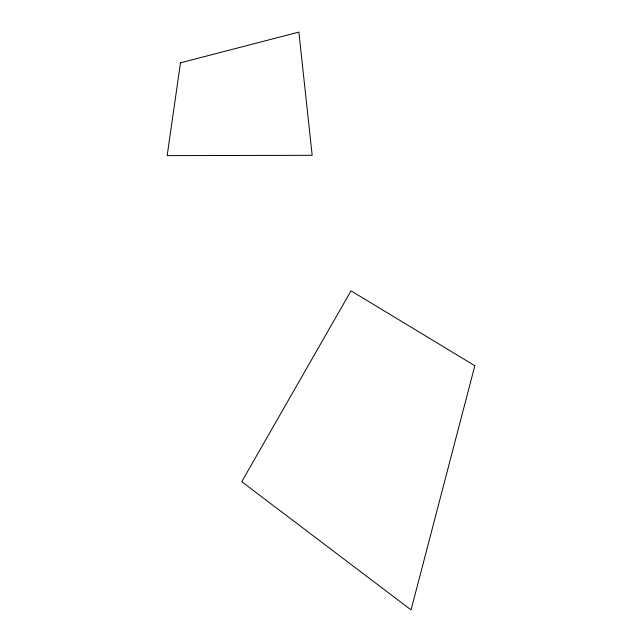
<?xml version="1.0" encoding="UTF-8"?>
<svg xmlns="http://www.w3.org/2000/svg" width="642" height="642" viewBox="0 0 642 642"><rect width="100%" height="100%" fill="white"/><g stroke="black" fill="none" stroke-linecap="round" stroke-linejoin="round"><path stroke-width="0.96" d="M180.49 62.812L167.161 155.621L312.173 155.316L298.867 32.1L180.49 62.812M474.839 365.715L411.057 609.9L241.745 481.685L351.022 290.842L474.839 365.715"/></g></svg>
